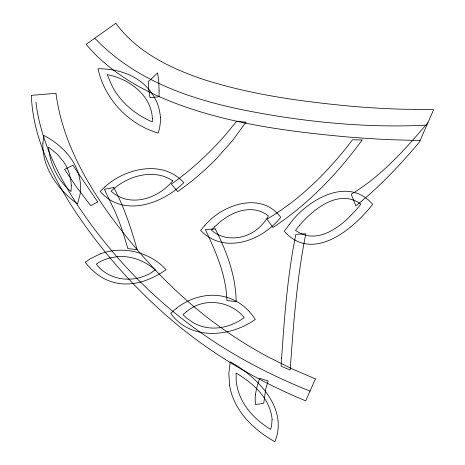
<?xml version="1.0" encoding="UTF-8"?>
<svg xmlns="http://www.w3.org/2000/svg" width="465" height="465" viewBox="0 0 465 465"><rect width="100%" height="100%" fill="white"/><g stroke="black" fill="none" stroke-linecap="round" stroke-linejoin="round"><path stroke-width="0.7" d="M427.928 122.679C405.189 149.213 381.521 176.154 351.215 194.242L355.812 205.867C379.335 187.151 399.987 165.11 419.354 142.197L433.642 109.664L399.952 109.153A877.263 789.152 20.6 0 1 352.865 106.38C301.704 101.614 250.251 94.721 201.24 78.725C169.022 67.605 136.355 51.522 115.849 23.25L86.101 44.355C115.965 79.782 159.698 99.62 203.222 112.652C249.786 126.474 298.245 132.409 346.477 136.861A1021.436 918.846 20.6 0 0 390.53 139.692L420.069 140.575M100.202 253.896L90.007 258.929L85.246 262.283C90.675 269.369 97.522 275.449 105.584 279.36A42.588 38.31 20.6 0 0 120.325 283.656C136.722 285.58 152.822 278.965 166.057 269.741C156.223 258.807 142.145 252.123 127.596 250.542A58.404 52.539 20.6 0 0 100.202 253.902M426.853 125.12C376.888 127.683 326.738 123.911 277.367 116.099A775.876 697.942 20.6 0 1 240.783 109.426C197.16 100.359 153.473 85.961 117.662 58.654A185.372 166.755 20.6 0 1 95.116 38.548M310.033 391.094C281.389 379.667 253.57 366.112 227.245 350.029A439.599 395.448 20.6 0 1 184.041 320.228C143.098 288.771 107.932 250.164 79.038 207.454C58.049 175.683 40.484 140.372 35.927 102.137M229.559 385.061L228.815 373.645L230.175 361.828C257.162 376.569 288.777 408.282 274.85 441.75C258.145 432.247 242.707 419.017 234.494 401.301A69.076 62.136 20.6 0 1 229.559 385.061M42.867 143.389C42.088 168.08 58.241 189.982 77.469 203.908L79.997 194.736A53.789 48.383 20.6 0 0 80.056 180.635C76.911 160.524 61.479 144.534 43.913 135.489L42.867 143.389M160.361 117.151L160.344 122.597L159.611 127.933L158.17 133.077C128.526 124.428 104.579 98.964 98.016 68.762C113.204 68.657 128.805 72.459 140.994 81.846A50.296 45.245 20.6 0 1 153.427 95.639L156.205 100.829A51.377 46.221 20.6 0 1 160.361 117.151M71.314 185.291L71.058 191.51C57.683 180.74 50.081 164.006 48.511 147.114L56.968 153.874L63.496 161.622A48.075 43.245 20.6 0 1 69.163 173.079L70.686 179.124L71.314 185.291M159.106 90.977L159.036 96.743L149.986 97.708L148.631 88.809L148.44 81.596L157.623 72.959L158.722 80.672L159.106 90.977M272.101 419.279L271.548 426.109L270.607 429.317C256.767 420.994 244.59 408.828 239.01 393.419A58.532 52.65 20.6 0 1 236.237 381.393L236.04 373.023C253.082 382.928 270.2 398.499 272.101 419.279M152.375 118.499L152.305 121.882C141.819 117.389 132.118 110.972 124.19 102.753A73.586 66.193 20.6 0 1 112.112 86.112L107.287 74.65C128.828 78.748 151.265 94.947 152.375 118.499M281.627 358.033L281.093 366.176L290.166 370.053C293.444 324.448 296.804 278.686 305.819 233.785L295.862 234.36C287.568 275.094 284.429 316.63 281.627 358.033M255.401 394.843L255.268 396.401A45.157 40.618 20.6 0 0 255.262 401.185L255.611 404.562L263.748 403.207L265.707 389.089L268.142 380.934L259.615 378.26L256.511 388.601L255.401 394.843M315.392 378.894L305.749 400.853C276.187 388.624 247.636 373.924 220.759 356.556A441.948 397.558 20.6 0 1 176.543 324.198C135.239 289.84 99.318 248.973 70.256 203.798C49.999 171.027 32.666 134.513 31.358 95.36L55.974 93.308C62.066 139.971 85.554 182.263 113.146 219.59C142.162 258.313 175.555 294.095 214.551 322.937A394.971 355.301 20.6 0 0 268.009 356.882L291.166 368.46L315.392 378.894M245.927 122.249L232.337 140.808L216.248 158.838A324.041 291.497 20.6 0 1 188.052 183.983L177.717 191.65L171.335 184.094C185.523 174.148 198.689 162.785 210.907 150.509A386.066 347.291 20.6 0 0 226.316 133.874L236.685 121.202L245.927 122.249M289.486 224.229L284.255 231.338C312.98 263.271 353.353 229.024 372.645 204.362C348 175.41 307.045 200.06 289.486 224.229M362.113 139.977C337.567 173.817 307.964 204.362 273.007 227.501L266.98 219.131C300.768 199.171 328.964 170.893 352.517 139.744L362.113 139.977M299.326 225.566L295.478 230.332C319.461 247.543 346.512 222.322 360.875 204.164C339.241 188.122 313.334 209.111 299.326 225.566M204.914 225.304L200.589 230.39C224.252 255 262.277 240.777 280.732 217.277C261.092 191.034 222.898 204.309 204.914 225.304M172.765 180.839C161.634 194.196 143.429 203.106 125.916 199.142A29.94 26.929 20.6 0 1 114.5 193.981L111.077 191.208A71.005 63.874 20.6 0 1 121.429 183.216C136.478 173.805 157.356 170.289 172.765 180.839M214.691 226.786L211.453 230.198C225.589 242.678 248.118 239.126 260.65 226.118A52.452 47.186 20.6 0 0 268.41 215.876L265.166 213.685A26.342 23.698 20.6 0 0 254.75 209.971C239.527 207.89 225.147 216.469 214.691 226.786M104.91 186.86L100.208 191.4C122.911 218.079 162.82 203.862 183.82 182.664C163.105 159.478 125.567 167.958 104.91 186.86M176.299 308.4L170.667 313.241C190.063 340.862 230.466 337.247 255.273 319.42C251.123 312.817 245.596 307.121 239.033 302.901A44.57 40.095 20.6 0 0 223.334 296.432C206.844 292.741 189.383 298.1 176.299 308.4M186.721 311.544L182.989 314.636L186.262 317.769L193.295 322.745A36.973 33.259 20.6 0 0 204.774 327.127C218.521 330.115 233.064 325.843 244.218 317.595C230.437 300.576 203.6 297.071 186.721 311.544M155.194 269.927C137.855 283.714 110.031 282.348 96.302 264.103A45.07 40.542 20.6 0 1 109.31 258.081L116.616 256.732A43.652 39.263 20.6 0 1 132.089 257.773C140.657 259.813 148.562 264.172 155.194 269.927M97.737 201.932L90.698 205.693L75.737 185.919L64.583 169.429L72.889 165.244L97.737 201.932M113.768 187.529L104.363 189.307L115.303 212.197A292.874 263.457 20.6 0 1 122.312 230.407L127.898 248.618L137.14 249.664C131.223 228.327 124.126 207.163 113.768 187.529M215.249 228.919L205.292 229.501C215.934 251.85 226.188 275.42 226.908 300.547L236.15 301.593C235.9 276.018 226.711 251.455 215.249 228.919"/></g></svg>
